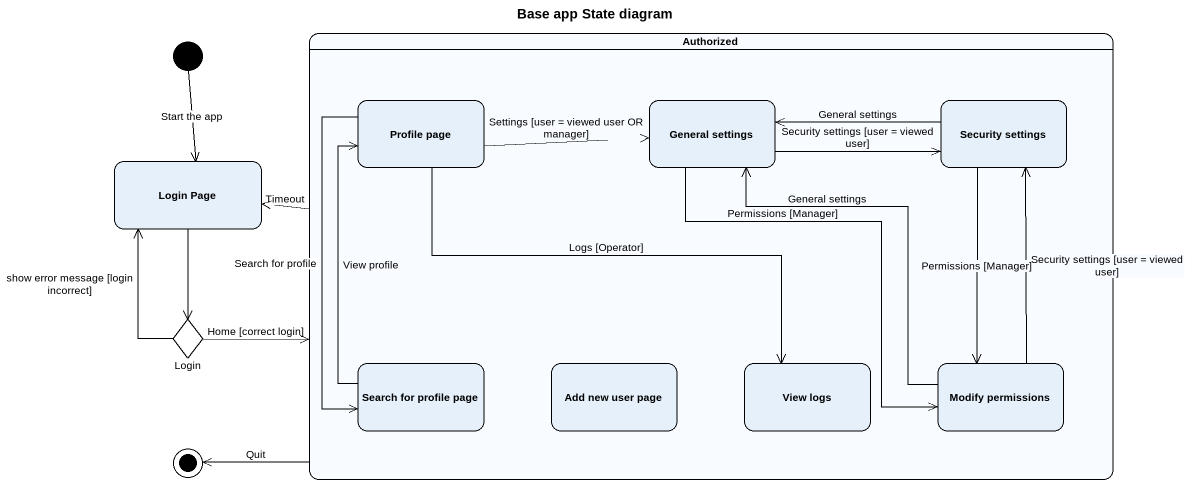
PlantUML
@startuml
title Base app State diagram
hide empty description
state Authorized {
  state "Profile page" as Profile_page
  state "General settings" as General_settings
  state "Security settings" as Security_settings
  state "Search for profile page" as Search_for_profile_page
  state "Add new user page" as Add_new_user_page
  state "View logs" as View_logs
  state "Modify permissions" as Modify_permissions
}
state "Login Page" as Login_Page
state Login <<choice>>
[*] --> Login_Page : Start the app
Authorized -left-> Login_Page : Timeout
Profile_page -right-> General_settings : Settings [user = viewed user OR manager]
Profile_page --> Search_for_profile_page : Search for profile
Profile_page --> View_logs : Logs [Operator]
General_settings -right-> Security_settings : Security settings [user = viewed user]
General_settings --> Modify_permissions : Permissions [Manager]
Security_settings -left-> General_settings : General settings
Security_settings --> Modify_permissions : Permissions [Manager]
Login_Page --> Login
Login -right-> Authorized : Home [correct login]
Login -up-> Login_Page : show error message [login incorrect]
Search_for_profile_page -up-> Profile_page : View profile
Modify_permissions -up-> General_settings : General settings
Modify_permissions -up-> Security_settings : Security settings [user = viewed user]
Authorized -left-> [*] : Quit
@enduml
